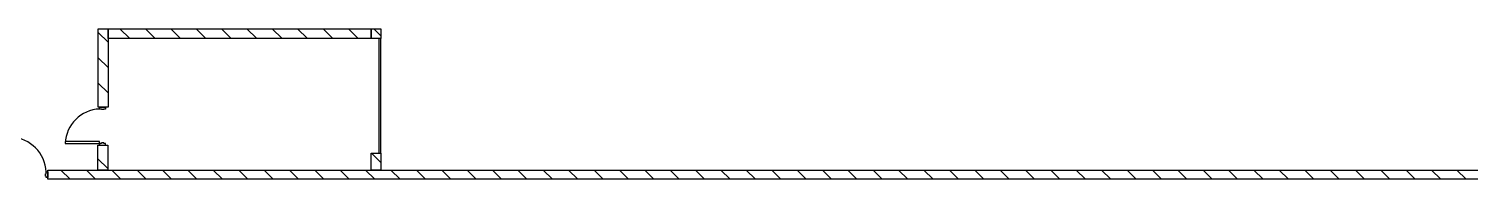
# Model space of a CAD drawing. Header units: inches. Extents: x -233729 to 737493, y -275239 to 196021.
# Drawn here: x 277862 to 316109, y -72686 to -68686 of the extents above; entities that cross this region are included whole.
import ezdxf

# ---------------------------------------------------------------- set-up
doc = ezdxf.new("R2010")
doc.units = ezdxf.units.IN
doc.header["$MEASUREMENT"] = 0
doc.layers.add('_FL_FAC_WALLS', color=252, linetype='Continuous')
pattern_1 = [(135, (830121.3684155345, -942489.2747630478), (-336.7596045400931, -336.7596045400933), [])]

# ---------------------------------------------------------------- blocks, each defined once
blk = doc.blocks.new('*U153')
at = {"color": 0}
for points in [[(1215.537522074677, 895.8059546615992), (1164.737522074677, 895.8059546615992), (1164.737522074677, 946.6059546615993), (1317.137522074677, 946.6059546615993), (1317.137522074677, 895.8059546615992), (1279.037522074677, 895.8059546615992), (1279.037522074677, 879.930954661599), (1215.537522074677, 879.930954661599)], [(1164.737522074677, -18.59404533840086), (1164.737522074677, 32.2059546615991), (250.3375220746779, 32.20595466159875), (250.3375220746779, -18.5940453384012)], [(1215.537522074678, -18.59404533840086), (1164.737522074677, -18.59404533840086), (1164.737522074677, -69.39404533840082), (1317.137522074677, -69.39404533840082), (1317.137522074677, -18.59404533840086), (1279.037522074677, -18.59404533840086), (1279.037522074677, -2.71904533840086), (1215.537522074678, -2.71904533840086)]]:
    blk.add_lwpolyline(points, close=True, dxfattribs=at)
blk.add_arc((1201.09813806807, -54.95466133179196), 951.4556444309696, 92.1901360048735, 177.8098639951331, dxfattribs=at)
blk = doc.blocks.new('FL_Building')
at = {"transparency": 33554687}
h = blk.add_hatch(dxfattribs=at)
h.set_pattern_fill('ANSI31', color=253, scale=149.9999999999999, angle=90)
h.set_pattern_definition(pattern_1)
h.paths.add_polyline_path([(2166863.776811421, -152965.0638296008), (2166863.776811481, -155047.8638296127), (2166603.426811397, -155047.8638295531), (2166603.426811397, -152965.0638296008)])
h = blk.add_hatch(dxfattribs=at)
h.set_pattern_fill('ANSI31', color=253, scale=149.9999999999999, angle=90)
h.set_pattern_definition(pattern_1)
h.paths.add_polyline_path([(2166863.776811421, -152965.0638296008), (2173842.426811397, -152965.0638296604), (2173842.426811457, -153225.4138296842), (2166863.776811362, -153225.4138296842)])
h = blk.add_hatch(dxfattribs=at)
h.set_pattern_fill('ANSI31', color=253, scale=149.9999999999999, angle=90)
h.set_pattern_definition(pattern_1)
h.paths.add_polyline_path([(2174102.776811361, -152965.0638296008), (2174102.776811481, -153225.4138295054), (2173842.426811457, -153225.4138296842), (2173842.426811397, -152965.0638296604)])
h = blk.add_hatch(dxfattribs=at)
h.set_pattern_fill('ANSI31', color=253, scale=149.9999999999999, angle=90)
h.set_pattern_definition(pattern_1)
h.paths.add_polyline_path([(2166857.113920212, -156063.8638294339), (2166857.113920272, -156724.2638295293), (2166596.763920188, -156724.2638294101), (2166596.763920248, -156063.8638295531)])
h = blk.add_hatch(dxfattribs=at)
h.set_pattern_fill('ANSI31', color=253, scale=149.9999999999999, angle=90)
h.set_pattern_definition(pattern_1)
h.paths.add_polyline_path([(2174102.77681154, -156273.4138296247), (2174102.776811361, -156724.2638295889), (2173842.426811338, -156724.2638295889), (2173842.426811397, -156273.4138296247)])
h = blk.add_hatch(dxfattribs=at)
h.set_pattern_fill('ANSI31', color=253, scale=149.9999999999999, angle=90)
h.set_pattern_definition([(135, (830121.3684155941, -942425.7747630477), (-336.7596045400931, -336.7596045400933), [])])
h.paths.add_polyline_path([(2165269.926811397, -156724.2638295889), (2237418.626811385, -156724.2638295889), (2237418.626811385, -156965.5638296008), (2165269.926811516, -156965.5638295412)])
at = {"color": 0}
for points in [[(2166863.776811421, -152965.0638296008), (2166863.776811481, -155047.8638296127), (2166603.426811397, -155047.8638295531), (2166603.426811397, -152965.0638296008)], [(2166863.776811421, -152965.0638296008), (2173842.426811397, -152965.0638296604), (2173842.426811457, -153225.4138296842), (2166863.776811362, -153225.4138296842)], [(2174102.776811361, -152965.0638296008), (2174102.776811481, -153225.4138295054), (2173842.426811457, -153225.4138296842), (2173842.426811397, -152965.0638296604)], [(2174051.976811528, -153225.4138296246), (2174051.976811528, -156273.4138297439), (2174102.77681154, -156273.4138296247), (2174102.776811481, -153225.4138295054)], [(2166857.113920212, -156063.8638294339), (2166857.113920272, -156724.2638295293), (2166596.763920188, -156724.2638294101), (2166596.763920248, -156063.8638295531)], [(2174102.77681154, -156273.4138296247), (2174102.776811361, -156724.2638295889), (2173842.426811338, -156724.2638295889), (2173842.426811397, -156273.4138296247)], [(2165269.926811397, -156724.2638295889), (2237418.626811385, -156724.2638295889), (2237418.626811385, -156965.5638296008), (2165269.926811516, -156965.5638295412)]]:
    blk.add_lwpolyline(points, close=True, dxfattribs=at)
blk.add_blockref('*U153', (2165476.789289296, -155994.4697842598), dxfattribs=at)
at = {"color": 0, "rotation": 270}
blk.add_blockref('*U153', (2164323.32085675, -155603.9763076901), dxfattribs=at)
blk = doc.blocks.new('A$C667968a6')
at = {"layer": '_FL_FAC_WALLS', "linetype": 'Continuous', "lineweight": -3}
blk.add_blockref('FL_Building', (-2249813.746555567, 156686.1638379097), dxfattribs=at)

msp = doc.modelspace()

# ---------------------------------------------------------------- block references
msp.add_blockref('A$C667968a6', (362913.687400013, -72406.61113022019, -162219.4367999999))

doc.saveas('drawing.dxf')
